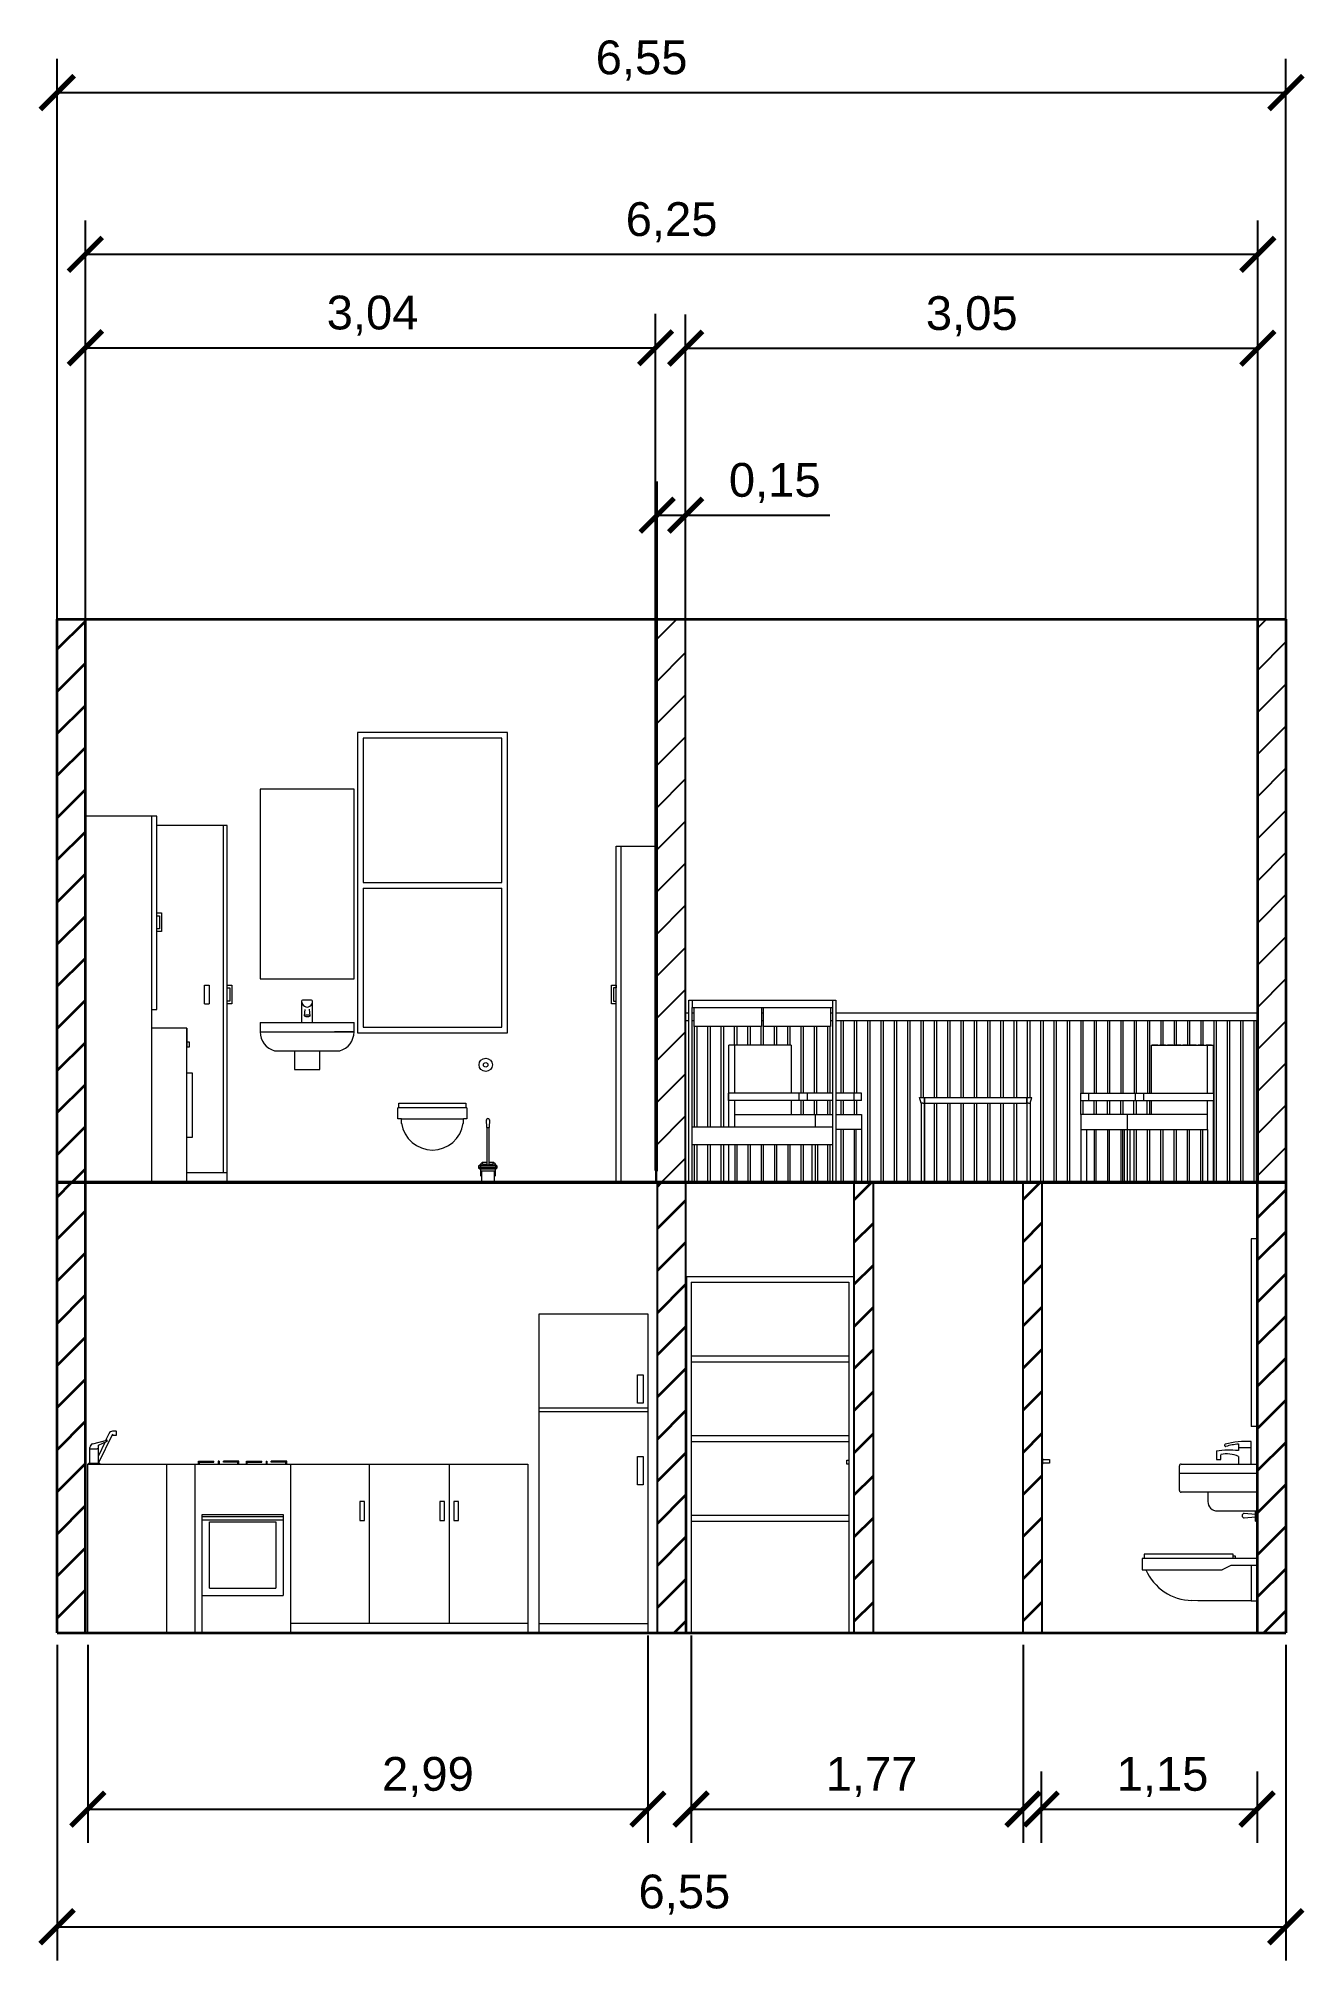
# Model space of a CAD drawing. Header units: millimetres. Extents: x 2890.2 to 2896.9, y 1700.4 to 1710.6.
import ezdxf

# ---------------------------------------------------------------- set-up
doc = ezdxf.new("R2010")
doc.units = ezdxf.units.MM
for name, color, linetype, lineweight in [('A-FURN', 9, 'Continuous', 18), ('A-WALL-FULL', 7, 'Continuous', 35), ('A-WALL-FULL-EXTR', 7, 'Continuous', 35), ('A-WALL-FULL-INTR', 7, 'Continuous', 35)]:
    doc.layers.add(name, color=color, linetype=linetype, lineweight=lineweight)
doc.styles.get("Standard").update_dxf_attribs({"font": 'arial.ttf'})
doc.dimstyles.new('ISO-25', dxfattribs={"dimtxt": 2.5, "dimasz": 2.5, "dimexe": 1.25, "dimexo": 0.625, "dimtad": 1, "dimtxsty": 'Standard', "dimcen": 2.5, "dimadec": 0, "dimazin": 0, "dimtfac": 1, "dimtmove": 0, "dimatfit": 3, "dimfxl": 1, "dimarcsym": 0})

# ---------------------------------------------------------------- blocks, each defined once
blk = doc.blocks.new('_ArchTick')
at = {"color": 0, "linetype": 'ByBlock', "const_width": 0.15}
blk.add_lwpolyline([(-0.5, -0.5), (0.5, 0.5)], dxfattribs=at)
blk = doc.blocks.new('*D2')
at = {"layer": 'A-WALL-FULL-EXTR', "color": 0, "lineweight": -2, "transparency": 16777216}
for p, q in [((2890.297, 1704.595), (2890.297, 1710.52)), ((2896.847, 1704.595), (2896.847, 1710.52)), ((2890.297, 1710.34), (2896.847, 1710.34))]:
    blk.add_line(p, q, dxfattribs=at)
at = {"layer": 'Defpoints', "color": 0, "transparency": 16777216}
for p in [(2896.847, 1710.34), (2890.297, 1704.533), (2896.847, 1704.533)]:
    blk.add_point(p, dxfattribs=at)
at = {"layer": 'A-WALL-FULL-EXTR', "color": 0, "lineweight": -2, "transparency": 16777216, "xscale": 0.18, "yscale": 0.18, "zscale": 0.18, "rotation": 180}
blk.add_blockref('_ArchTick', (2890.297, 1710.34), dxfattribs=at)
at = {"layer": 'A-WALL-FULL-EXTR', "color": 0, "lineweight": -2, "transparency": 16777216, "xscale": 0.18, "yscale": 0.18, "zscale": 0.18}
blk.add_blockref('_ArchTick', (2896.847, 1710.34), dxfattribs=at)
at = {"layer": 'A-WALL-FULL-EXTR', "color": 0, "lineweight": 35, "transparency": 16777216, "insert": (2893.412, 1710.511), "char_height": 0.18, "attachment_point": 5}
blk.add_mtext('6,55', dxfattribs=at)
blk = doc.blocks.new('*D4')
at = {"layer": 'A-FURN', "color": 0, "lineweight": -2, "transparency": 16777216}
for p, q in [((2890.447, 1704.595), (2890.447, 1709.658)), ((2896.697, 1704.595), (2896.697, 1709.658)), ((2890.447, 1709.478), (2896.697, 1709.478))]:
    blk.add_line(p, q, dxfattribs=at)
at = {"layer": 'Defpoints', "color": 0, "transparency": 16777216}
for p in [(2896.697, 1709.478), (2890.447, 1704.533), (2896.697, 1704.533)]:
    blk.add_point(p, dxfattribs=at)
at = {"layer": 'A-FURN', "color": 0, "lineweight": -2, "transparency": 16777216, "xscale": 0.18, "yscale": 0.18, "zscale": 0.18, "rotation": 180}
blk.add_blockref('_ArchTick', (2890.447, 1709.478), dxfattribs=at)
at = {"layer": 'A-FURN', "color": 0, "lineweight": -2, "transparency": 16777216, "xscale": 0.18, "yscale": 0.18, "zscale": 0.18}
blk.add_blockref('_ArchTick', (2896.697, 1709.478), dxfattribs=at)
at = {"layer": 'A-FURN', "color": 0, "transparency": 16777216, "insert": (2893.572, 1709.649), "char_height": 0.18, "attachment_point": 5}
blk.add_mtext('6,25', dxfattribs=at)
blk = doc.blocks.new('*D5')
at = {"layer": 'A-WALL-FULL-EXTR', "color": 0, "lineweight": -2, "transparency": 16777216}
for p, q in [((2890.447, 1704.595), (2890.447, 1709.16)), ((2893.487, 1704.595), (2893.487, 1709.16)), ((2890.447, 1708.98), (2893.487, 1708.98))]:
    blk.add_line(p, q, dxfattribs=at)
at = {"layer": 'Defpoints', "color": 0, "transparency": 16777216}
for p in [(2893.487, 1708.98), (2890.447, 1704.533), (2893.487, 1704.533)]:
    blk.add_point(p, dxfattribs=at)
at = {"layer": 'A-WALL-FULL-EXTR', "color": 0, "lineweight": -2, "transparency": 16777216, "xscale": 0.18, "yscale": 0.18, "zscale": 0.18, "rotation": 180}
blk.add_blockref('_ArchTick', (2890.447, 1708.98), dxfattribs=at)
at = {"layer": 'A-WALL-FULL-EXTR', "color": 0, "lineweight": -2, "transparency": 16777216, "xscale": 0.18, "yscale": 0.18, "zscale": 0.18}
blk.add_blockref('_ArchTick', (2893.487, 1708.98), dxfattribs=at)
at = {"layer": 'A-WALL-FULL-EXTR', "color": 0, "lineweight": 35, "transparency": 16777216, "insert": (2891.978, 1709.151), "char_height": 0.18, "attachment_point": 5}
blk.add_mtext('3,04', dxfattribs=at)
blk = doc.blocks.new('*D6')
at = {"layer": 'A-FURN', "color": 0, "lineweight": -2, "transparency": 16777216}
for p, q in [((2893.495, 1704.592), (2893.495, 1708.268)), ((2893.647, 1704.592), (2893.647, 1708.268)), ((2893.495, 1708.088), (2893.647, 1708.088)), ((2893.647, 1708.088), (2894.416, 1708.088))]:
    blk.add_line(p, q, dxfattribs=at)
at = {"layer": 'Defpoints', "color": 0, "transparency": 16777216}
for p in [(2893.647, 1708.088), (2893.495, 1704.53), (2893.647, 1704.53)]:
    blk.add_point(p, dxfattribs=at)
at = {"layer": 'A-FURN', "color": 0, "lineweight": -2, "transparency": 16777216, "xscale": 0.18, "yscale": 0.18, "zscale": 0.18, "rotation": 180}
blk.add_blockref('_ArchTick', (2893.495, 1708.088), dxfattribs=at)
at = {"layer": 'A-FURN', "color": 0, "lineweight": -2, "transparency": 16777216, "xscale": 0.18, "yscale": 0.18, "zscale": 0.18}
blk.add_blockref('_ArchTick', (2893.647, 1708.088), dxfattribs=at)
at = {"layer": 'A-FURN', "color": 0, "transparency": 16777216, "insert": (2894.122, 1708.259), "char_height": 0.18, "attachment_point": 5}
blk.add_mtext('0,15', dxfattribs=at)
blk = doc.blocks.new('*D7')
at = {"layer": 'A-FURN', "color": 0, "lineweight": -2, "transparency": 16777216}
for p, q in [((2893.647, 1704.595), (2893.647, 1709.158)), ((2896.697, 1704.595), (2896.697, 1709.158)), ((2893.647, 1708.978), (2896.697, 1708.978))]:
    blk.add_line(p, q, dxfattribs=at)
at = {"layer": 'Defpoints', "color": 0, "transparency": 16777216}
for p in [(2896.697, 1708.978), (2893.647, 1704.533), (2896.697, 1704.533)]:
    blk.add_point(p, dxfattribs=at)
at = {"layer": 'A-FURN', "color": 0, "lineweight": -2, "transparency": 16777216, "xscale": 0.18, "yscale": 0.18, "zscale": 0.18, "rotation": 180}
blk.add_blockref('_ArchTick', (2893.647, 1708.978), dxfattribs=at)
at = {"layer": 'A-FURN', "color": 0, "lineweight": -2, "transparency": 16777216, "xscale": 0.18, "yscale": 0.18, "zscale": 0.18}
blk.add_blockref('_ArchTick', (2896.697, 1708.978), dxfattribs=at)
at = {"layer": 'A-FURN', "color": 0, "lineweight": 35, "transparency": 16777216, "insert": (2895.172, 1709.148), "char_height": 0.18, "attachment_point": 5}
blk.add_mtext('3,05', dxfattribs=at)
blk = doc.blocks.new('*D8')
at = {"layer": 'A-FURN', "color": 0, "lineweight": -2, "transparency": 16777216}
for p, q in [((2890.296, 1702.067), (2890.296, 1700.384)), ((2896.846, 1702.067), (2896.846, 1700.384)), ((2890.296, 1700.564), (2896.846, 1700.564))]:
    blk.add_line(p, q, dxfattribs=at)
at = {"layer": 'Defpoints', "color": 0, "transparency": 16777216}
for p in [(2890.296, 1702.13), (2896.846, 1702.13), (2896.846, 1700.564)]:
    blk.add_point(p, dxfattribs=at)
at = {"layer": 'A-FURN', "color": 0, "lineweight": -2, "transparency": 16777216, "xscale": 0.18, "yscale": 0.18, "zscale": 0.18, "rotation": 180}
blk.add_blockref('_ArchTick', (2890.296, 1700.564), dxfattribs=at)
at = {"layer": 'A-FURN', "color": 0, "lineweight": -2, "transparency": 16777216, "xscale": 0.18, "yscale": 0.18, "zscale": 0.18}
blk.add_blockref('_ArchTick', (2896.846, 1700.564), dxfattribs=at)
at = {"layer": 'A-FURN', "color": 0, "transparency": 16777216, "insert": (2893.64, 1700.735), "char_height": 0.18, "attachment_point": 5}
blk.add_mtext('6,55', dxfattribs=at)
blk = doc.blocks.new('*D9')
at = {"layer": 'A-FURN', "color": 0, "lineweight": -2, "transparency": 16777216}
for p, q in [((2893.446, 1702.117), (2893.446, 1701.011)), ((2890.46, 1702.067), (2890.46, 1701.011)), ((2890.46, 1701.191), (2893.446, 1701.191))]:
    blk.add_line(p, q, dxfattribs=at)
at = {"layer": 'Defpoints', "color": 0, "transparency": 16777216}
for p in [(2890.46, 1702.13), (2893.446, 1702.18), (2893.446, 1701.191)]:
    blk.add_point(p, dxfattribs=at)
at = {"layer": 'A-FURN', "color": 0, "lineweight": -2, "transparency": 16777216, "xscale": 0.18, "yscale": 0.18, "zscale": 0.18, "rotation": 180}
blk.add_blockref('_ArchTick', (2890.46, 1701.191), dxfattribs=at)
at = {"layer": 'A-FURN', "color": 0, "lineweight": -2, "transparency": 16777216, "xscale": 0.18, "yscale": 0.18, "zscale": 0.18}
blk.add_blockref('_ArchTick', (2893.446, 1701.191), dxfattribs=at)
at = {"layer": 'A-FURN', "color": 0, "transparency": 16777216, "insert": (2892.273, 1701.362), "char_height": 0.18, "attachment_point": 5}
blk.add_mtext('2,99', dxfattribs=at)
blk = doc.blocks.new('*D10')
at = {"layer": 'A-FURN', "color": 0, "lineweight": -2, "transparency": 16777216}
for p, q in [((2893.676, 1702.117), (2893.676, 1701.011)), ((2895.446, 1702.067), (2895.446, 1701.011)), ((2893.676, 1701.191), (2895.446, 1701.191))]:
    blk.add_line(p, q, dxfattribs=at)
at = {"layer": 'Defpoints', "color": 0, "transparency": 16777216}
for p in [(2893.676, 1702.18), (2895.446, 1702.13), (2895.446, 1701.191)]:
    blk.add_point(p, dxfattribs=at)
at = {"layer": 'A-FURN', "color": 0, "lineweight": -2, "transparency": 16777216, "xscale": 0.18, "yscale": 0.18, "zscale": 0.18, "rotation": 180}
blk.add_blockref('_ArchTick', (2893.676, 1701.191), dxfattribs=at)
at = {"layer": 'A-FURN', "color": 0, "lineweight": -2, "transparency": 16777216, "xscale": 0.18, "yscale": 0.18, "zscale": 0.18}
blk.add_blockref('_ArchTick', (2895.446, 1701.191), dxfattribs=at)
at = {"layer": 'A-FURN', "color": 0, "transparency": 16777216, "insert": (2894.638, 1701.362), "char_height": 0.18, "attachment_point": 5}
blk.add_mtext('1,77', dxfattribs=at)
blk = doc.blocks.new('*D11')
at = {"layer": 'A-FURN', "color": 0, "lineweight": -2, "transparency": 16777216}
for p, q in [((2895.543, 1701.391), (2895.543, 1701.011)), ((2896.693, 1701.391), (2896.693, 1701.011)), ((2895.543, 1701.191), (2896.693, 1701.191))]:
    blk.add_line(p, q, dxfattribs=at)
at = {"layer": 'Defpoints', "color": 0, "transparency": 16777216}
for p in [(2895.543, 1701.454), (2896.693, 1701.454), (2896.693, 1701.191)]:
    blk.add_point(p, dxfattribs=at)
at = {"layer": 'A-FURN', "color": 0, "lineweight": -2, "transparency": 16777216, "xscale": 0.18, "yscale": 0.18, "zscale": 0.18, "rotation": 180}
blk.add_blockref('_ArchTick', (2895.543, 1701.191), dxfattribs=at)
at = {"layer": 'A-FURN', "color": 0, "lineweight": -2, "transparency": 16777216, "xscale": 0.18, "yscale": 0.18, "zscale": 0.18}
blk.add_blockref('_ArchTick', (2896.693, 1701.191), dxfattribs=at)
at = {"layer": 'A-FURN', "color": 0, "transparency": 16777216, "insert": (2896.189, 1701.362), "char_height": 0.18, "attachment_point": 5}
blk.add_mtext('1,15', dxfattribs=at)

msp = doc.modelspace()

# ---------------------------------------------------------------- hatches: boundary and pattern name
at = {"layer": 'A-WALL-FULL-EXTR', "lineweight": 35}
h = msp.add_hatch(dxfattribs=at)
h.set_pattern_fill('ANSI31', color=0, scale=0.05)
h.paths.add_polyline_path([(2890.447, 1706.483), (2890.447, 1707.533), (2890.297, 1707.533), (2890.297, 1704.533), (2890.447, 1704.533)])
at = {"layer": 'A-WALL-FULL-EXTR', "lineweight": 25}
h = msp.add_hatch(dxfattribs=at)
h.set_pattern_fill('ANSI31', color=0, scale=0.05)
h.paths.add_polyline_path([(2893.647, 1707.533), (2893.492, 1707.533), (2893.492, 1704.53), (2893.647, 1704.53)])
h.paths.add_polyline_path([(2896.697, 1704.53), (2896.847, 1704.53), (2896.847, 1707.533), (2896.697, 1707.533)])
at = {"layer": 'A-WALL-FULL-EXTR'}
h = msp.add_hatch(dxfattribs=at)
h.set_pattern_fill('ANSI31', color=0, scale=0.05)
h.paths.add_polyline_path([(2890.296, 1702.13), (2890.446, 1702.13), (2890.446, 1704.53), (2890.296, 1704.53)])
h.paths.add_polyline_path([(2893.496, 1702.13), (2893.646, 1702.13), (2893.646, 1704.53), (2893.496, 1704.53)])
h.paths.add_polyline_path([(2896.846, 1704.53), (2896.696, 1704.53), (2896.696, 1702.13), (2896.846, 1702.13)])
h.paths.add_polyline_path([(2894.646, 1704.53), (2894.546, 1704.53), (2894.546, 1702.13), (2894.646, 1702.13)])
h.paths.add_polyline_path([(2895.546, 1704.53), (2895.446, 1704.53), (2895.446, 1702.13), (2895.546, 1702.13)])

# ---------------------------------------------------------------- linework, layer by layer
at = {"lineweight": 35}
msp.add_line((2890.296, 1704.53), (2896.834, 1704.53), dxfattribs=at)
for p, q in [((2896.696, 1702.78), (2896.696, 1702.72)), ((2896.696, 1702.454), (2896.696, 1702.228))]:
    msp.add_line(p, q)
at = {"layer": 'A-FURN'}
for p, q in [((2890.297, 1704.533), (2890.297, 1707.133)), ((2890.447, 1704.533), (2890.447, 1706.483)), ((2893.487, 1706.323), (2893.487, 1704.533)), ((2893.664, 1704.533), (2893.664, 1705.503)), ((2893.664, 1705.503), (2894.448, 1705.503)), ((2893.682, 1705.503), (2893.682, 1705.463)), ((2894.429, 1705.503), (2894.429, 1704.533)), ((2894.448, 1705.503), (2894.448, 1704.533)), ((2893.664, 1705.433), (2893.647, 1705.433)), ((2893.664, 1705.393), (2893.647, 1705.393)), ((2893.682, 1705.463), (2894.429, 1705.463)), ((2893.682, 1704.533), (2893.682, 1705.463)), ((2893.692, 1705.433), (2893.682, 1705.433)), ((2893.692, 1705.393), (2893.682, 1705.393)), ((2893.692, 1705.363), (2893.692, 1705.463)), ((2894.051, 1705.463), (2894.051, 1705.363)), ((2894.061, 1705.433), (2894.051, 1705.433)), ((2894.061, 1705.393), (2894.051, 1705.393)), ((2894.061, 1705.463), (2894.061, 1705.363)), ((2894.061, 1705.393), (2894.061, 1705.263)), ((2894.419, 1705.463), (2894.419, 1705.363)), ((2894.429, 1705.433), (2894.419, 1705.433)), ((2894.429, 1705.393), (2894.419, 1705.393)), ((2894.429, 1705.463), (2894.429, 1705.363)), ((2896.697, 1705.433), (2894.448, 1705.433)), ((2896.697, 1705.393), (2894.448, 1705.393)), ((2894.476, 1705.007), (2894.476, 1705.393)), ((2894.487, 1705.393), (2894.487, 1705.007)), ((2894.547, 1705.007), (2894.547, 1705.393)), ((2894.558, 1705.393), (2894.558, 1705.007)), ((2894.618, 1704.533), (2894.618, 1705.393)), ((2894.629, 1705.393), (2894.629, 1704.533)), ((2894.689, 1704.533), (2894.689, 1705.393)), ((2894.7, 1705.393), (2894.7, 1704.533)), ((2894.76, 1704.533), (2894.76, 1705.393)), ((2894.771, 1705.393), (2894.771, 1704.533)), ((2894.831, 1704.533), (2894.831, 1705.393)), ((2894.842, 1705.393), (2894.842, 1704.533)), ((2894.902, 1704.983), (2894.902, 1705.393)), ((2894.913, 1705.393), (2894.913, 1704.983)), ((2894.973, 1704.983), (2894.973, 1705.393)), ((2894.984, 1705.393), (2894.984, 1704.983)), ((2895.044, 1704.983), (2895.044, 1705.393)), ((2895.055, 1705.393), (2895.055, 1704.983)), ((2895.115, 1704.983), (2895.115, 1705.393)), ((2895.126, 1705.393), (2895.126, 1704.983)), ((2895.186, 1704.983), (2895.186, 1705.393)), ((2895.197, 1705.393), (2895.197, 1704.983)), ((2895.257, 1704.983), (2895.257, 1705.393)), ((2895.268, 1705.393), (2895.268, 1704.983)), ((2895.328, 1704.983), (2895.328, 1705.393)), ((2895.339, 1705.393), (2895.339, 1704.983)), ((2895.399, 1704.983), (2895.399, 1705.393)), ((2895.41, 1705.393), (2895.41, 1704.983)), ((2895.47, 1704.983), (2895.47, 1705.393)), ((2895.481, 1705.393), (2895.481, 1704.983)), ((2895.541, 1704.533), (2895.541, 1705.393)), ((2895.552, 1705.393), (2895.552, 1704.533)), ((2895.612, 1704.533), (2895.612, 1705.393)), ((2895.623, 1705.393), (2895.623, 1704.533)), ((2895.683, 1704.533), (2895.683, 1705.393)), ((2895.694, 1705.393), (2895.694, 1704.533)), ((2895.754, 1705.393), (2895.754, 1705.007)), ((2895.765, 1705.393), (2895.765, 1705.007)), ((2895.825, 1705.393), (2895.825, 1705.007)), ((2895.836, 1705.393), (2895.836, 1705.007)), ((2895.896, 1705.393), (2895.896, 1705.007)), ((2895.907, 1705.393), (2895.907, 1705.007)), ((2895.967, 1705.393), (2895.967, 1705.007)), ((2895.978, 1705.393), (2895.978, 1705.007)), ((2896.038, 1705.393), (2896.038, 1705.007)), ((2896.049, 1705.393), (2896.049, 1705.007)), ((2896.109, 1705.393), (2896.109, 1705.007)), ((2896.12, 1705.393), (2896.12, 1705.007)), ((2896.18, 1705.393), (2896.18, 1705.263)), ((2896.191, 1705.393), (2896.191, 1705.263)), ((2896.251, 1705.393), (2896.251, 1705.263)), ((2896.262, 1705.393), (2896.262, 1705.263)), ((2896.322, 1705.393), (2896.322, 1705.263)), ((2896.333, 1705.393), (2896.333, 1705.263)), ((2896.393, 1705.393), (2896.393, 1705.263)), ((2896.404, 1705.393), (2896.404, 1705.263)), ((2896.464, 1704.533), (2896.464, 1705.393)), ((2896.475, 1705.393), (2896.475, 1704.533)), ((2896.535, 1704.533), (2896.535, 1705.393)), ((2896.546, 1705.393), (2896.546, 1704.533)), ((2896.606, 1704.533), (2896.606, 1705.393)), ((2896.617, 1705.393), (2896.617, 1704.533)), ((2896.677, 1704.533), (2896.677, 1705.393)), ((2896.688, 1705.393), (2896.688, 1704.533)), ((2894.051, 1705.363), (2893.692, 1705.363)), ((2893.695, 1704.828), (2893.695, 1705.363)), ((2893.706, 1705.363), (2893.706, 1704.828)), ((2893.766, 1704.828), (2893.766, 1705.363)), ((2893.777, 1705.363), (2893.777, 1704.828)), ((2893.837, 1704.828), (2893.837, 1705.363)), ((2893.848, 1705.363), (2893.848, 1704.828)), ((2893.908, 1705.263), (2893.908, 1705.363)), ((2893.919, 1705.363), (2893.919, 1705.263)), ((2893.979, 1705.263), (2893.979, 1705.363)), ((2893.99, 1705.363), (2893.99, 1705.263)), ((2894.05, 1705.263), (2894.05, 1705.363)), ((2894.419, 1705.363), (2894.061, 1705.363)), ((2894.121, 1705.263), (2894.121, 1705.363)), ((2894.132, 1705.363), (2894.132, 1705.263)), ((2894.192, 1705.263), (2894.192, 1705.363)), ((2894.203, 1705.363), (2894.203, 1705.263)), ((2894.263, 1705.007), (2894.263, 1705.363)), ((2894.274, 1705.363), (2894.274, 1705.007)), ((2894.334, 1705.007), (2894.334, 1705.363)), ((2894.345, 1705.363), (2894.345, 1705.007)), ((2894.405, 1705.007), (2894.405, 1705.363)), ((2894.416, 1705.363), (2894.416, 1705.007)), ((2896.697, 1704.533), (2896.697, 1705.333)), ((2894.21, 1705.263, 0.375), (2893.878, 1705.263)), ((2893.878, 1704.893), (2893.878, 1705.263)), ((2893.909, 1705.007), (2893.909, 1705.263)), ((2894.21, 1705.263, 0.375), (2894.21, 1705.007)), ((2896.128, 1705.263, 0.375), (2896.46, 1705.263)), ((2896.128, 1705.263, 0.375), (2896.128, 1705.007)), ((2896.164, 1705.263), (2896.134, 1705.263)), ((2896.205, 1705.263), (2896.175, 1705.263)), ((2896.246, 1705.263), (2896.216, 1705.263)), ((2896.287, 1705.263), (2896.257, 1705.263)), ((2896.328, 1705.263), (2896.298, 1705.263)), ((2896.369, 1705.263), (2896.339, 1705.263)), ((2896.41, 1705.263), (2896.38, 1705.263)), ((2896.451, 1705.263), (2896.421, 1705.263)), ((2896.429, 1705.007), (2896.429, 1705.263)), ((2896.46, 1705.007), (2896.46, 1705.263)), ((2896.462, 1705.263), (2896.462, 1705.263)), ((2894.251, 1705.007), (2893.876, 1705.007)), ((2893.876, 1704.968), (2893.876, 1705.007)), ((2894.251, 1704.968), (2893.876, 1704.968)), ((2893.909, 1704.893), (2893.909, 1704.968)), ((2894.21, 1704.968), (2894.21, 1704.893)), ((2894.251, 1705.007), (2894.251, 1704.968)), ((2894.429, 1705.007), (2894.251, 1705.007)), ((2894.429, 1704.968), (2894.251, 1704.968)), ((2894.263, 1704.893), (2894.263, 1704.968)), ((2894.274, 1704.968), (2894.274, 1704.893)), ((2894.295, 1705.007), (2894.295, 1704.968)), ((2894.334, 1704.893), (2894.334, 1704.968)), ((2894.345, 1704.968), (2894.345, 1704.893)), ((2894.405, 1704.893), (2894.405, 1704.968)), ((2894.416, 1704.968), (2894.416, 1704.893)), ((2894.585, 1705.007), (2894.448, 1705.007)), ((2894.585, 1704.968), (2894.448, 1704.968)), ((2894.476, 1704.893), (2894.476, 1704.968)), ((2894.487, 1704.968), (2894.487, 1704.893)), ((2894.543, 1705.007), (2894.543, 1704.968)), ((2894.547, 1704.893), (2894.547, 1704.968)), ((2894.558, 1704.968), (2894.558, 1704.893)), ((2894.585, 1704.968), (2894.585, 1705.007)), ((2894.893, 1704.983), (2895.493, 1704.983)), ((2894.902, 1704.953), (2894.893, 1704.983)), ((2894.92, 1704.983), (2894.92, 1704.533)), ((2894.92, 1704.953), (2894.92, 1704.983)), ((2894.92, 1704.533), (2894.92, 1704.983)), ((2895.465, 1704.983), (2895.465, 1704.533)), ((2895.465, 1704.953), (2895.465, 1704.983)), ((2895.483, 1704.953), (2895.493, 1704.983)), ((2895.753, 1704.968), (2895.753, 1705.007)), ((2895.753, 1705.007), (2895.89, 1705.007)), ((2895.753, 1704.968), (2895.89, 1704.968)), ((2895.754, 1704.893), (2895.754, 1704.968)), ((2895.765, 1704.968), (2895.765, 1704.893)), ((2895.795, 1705.007), (2895.795, 1704.968)), ((2895.825, 1704.893), (2895.825, 1704.968)), ((2895.836, 1704.968), (2895.836, 1704.893)), ((2895.89, 1705.007), (2896.087, 1705.007)), ((2895.89, 1704.968), (2896.087, 1704.968)), ((2895.895, 1704.893), (2895.895, 1704.968)), ((2895.906, 1704.968), (2895.906, 1704.893)), ((2895.966, 1704.893), (2895.966, 1704.968)), ((2895.977, 1704.968), (2895.977, 1704.893)), ((2896.037, 1704.893), (2896.037, 1704.968)), ((2896.043, 1705.007), (2896.043, 1704.968)), ((2896.048, 1704.968), (2896.048, 1704.893)), ((2896.087, 1705.007), (2896.462, 1705.007)), ((2896.087, 1705.007), (2896.087, 1704.968)), ((2896.087, 1704.968), (2896.462, 1704.968)), ((2896.108, 1704.893), (2896.108, 1704.968)), ((2896.119, 1704.968), (2896.119, 1704.893)), ((2896.128, 1704.968), (2896.128, 1704.893)), ((2896.429, 1704.893), (2896.429, 1704.968)), ((2896.46, 1704.893), (2896.46, 1704.968)), ((2896.462, 1704.968), (2896.462, 1705.007)), ((2893.878, 1704.828), (2893.878, 1704.893)), ((2893.909, 1704.893), (2894.429, 1704.893)), ((2893.909, 1704.828), (2893.909, 1704.893)), ((2894.337, 1704.893), (2894.337, 1704.828)), ((2894.448, 1704.893), (2894.585, 1704.893)), ((2894.585, 1704.893), (2894.585, 1704.813)), ((2894.911, 1704.953), (2894.902, 1704.953)), ((2894.902, 1704.953), (2894.902, 1704.553)), ((2894.911, 1704.953), (2894.92, 1704.953)), ((2894.92, 1704.953), (2895.465, 1704.953)), ((2894.973, 1704.533), (2894.973, 1704.953)), ((2894.984, 1704.953), (2894.984, 1704.533)), ((2895.044, 1704.533), (2895.044, 1704.953)), ((2895.055, 1704.953), (2895.055, 1704.533)), ((2895.115, 1704.533), (2895.115, 1704.953)), ((2895.126, 1704.953), (2895.126, 1704.533)), ((2895.186, 1704.533), (2895.186, 1704.953)), ((2895.197, 1704.953), (2895.197, 1704.533)), ((2895.257, 1704.533), (2895.257, 1704.953)), ((2895.268, 1704.953), (2895.268, 1704.533)), ((2895.328, 1704.533), (2895.328, 1704.953)), ((2895.339, 1704.953), (2895.339, 1704.533)), ((2895.399, 1704.533), (2895.399, 1704.953)), ((2895.41, 1704.953), (2895.41, 1704.533)), ((2895.474, 1704.953), (2895.465, 1704.953)), ((2895.474, 1704.953), (2895.483, 1704.953)), ((2895.483, 1704.953), (2895.483, 1704.553)), ((2896.429, 1704.893), (2895.753, 1704.893)), ((2895.753, 1704.893), (2895.753, 1704.813)), ((2896.001, 1704.893), (2896.001, 1704.813)), ((2896.429, 1704.813), (2896.429, 1704.893)), ((2896.46, 1704.813), (2896.46, 1704.893)), ((2893.682, 1704.828), (2894.429, 1704.828)), ((2894.585, 1704.813), (2894.448, 1704.813)), ((2894.476, 1704.533), (2894.476, 1704.813)), ((2894.487, 1704.813), (2894.487, 1704.533)), ((2894.547, 1704.533), (2894.547, 1704.813)), ((2894.554, 1704.813), (2894.554, 1704.533)), ((2894.585, 1704.813), (2894.585, 1704.533)), ((2895.753, 1704.813), (2896.429, 1704.813)), ((2895.753, 1704.813), (2895.753, 1704.533)), ((2895.784, 1704.813), (2895.784, 1704.533)), ((2895.825, 1704.813), (2895.825, 1704.533)), ((2895.836, 1704.533), (2895.836, 1704.813)), ((2895.896, 1704.813), (2895.896, 1704.533)), ((2895.907, 1704.533), (2895.907, 1704.813)), ((2895.967, 1704.813), (2895.967, 1704.533)), ((2895.978, 1704.533), (2895.978, 1704.813)), ((2895.986, 1704.533), (2895.986, 1704.813)), ((2896.001, 1704.813), (2896.001, 1704.533)), ((2896.017, 1704.533), (2896.017, 1704.813)), ((2896.037, 1704.813), (2896.037, 1704.533)), ((2896.048, 1704.813), (2896.048, 1704.533)), ((2896.108, 1704.813), (2896.108, 1704.533)), ((2896.119, 1704.813), (2896.119, 1704.533)), ((2896.179, 1704.813), (2896.179, 1704.533)), ((2896.19, 1704.813), (2896.19, 1704.533)), ((2896.25, 1704.813), (2896.25, 1704.533)), ((2896.261, 1704.813), (2896.261, 1704.533)), ((2896.32, 1704.813), (2896.32, 1704.533)), ((2896.331, 1704.813), (2896.331, 1704.533)), ((2896.391, 1704.813), (2896.391, 1704.533)), ((2896.402, 1704.813), (2896.402, 1704.533)), ((2896.429, 1704.813), (2896.429, 1704.533)), ((2896.46, 1704.533), (2896.46, 1704.813)), ((2893.682, 1704.733), (2894.429, 1704.733)), ((2893.695, 1704.533), (2893.695, 1704.733)), ((2893.706, 1704.733), (2893.706, 1704.533)), ((2893.766, 1704.533), (2893.766, 1704.733)), ((2893.777, 1704.733), (2893.777, 1704.533)), ((2893.837, 1704.533), (2893.837, 1704.733)), ((2893.848, 1704.733), (2893.848, 1704.533)), ((2893.878, 1704.533), (2893.878, 1704.733)), ((2893.909, 1704.733), (2893.909, 1704.533)), ((2893.919, 1704.733), (2893.919, 1704.533)), ((2893.979, 1704.733), (2893.979, 1704.533)), ((2893.99, 1704.733), (2893.99, 1704.533)), ((2894.05, 1704.733), (2894.05, 1704.533)), ((2894.061, 1704.733), (2894.061, 1704.533)), ((2894.121, 1704.733), (2894.121, 1704.533)), ((2894.132, 1704.733), (2894.132, 1704.533)), ((2894.192, 1704.733), (2894.192, 1704.533)), ((2894.203, 1704.733), (2894.203, 1704.533)), ((2894.263, 1704.533), (2894.263, 1704.733)), ((2894.274, 1704.733), (2894.274, 1704.533)), ((2894.321, 1704.533), (2894.321, 1704.733)), ((2894.337, 1704.733), (2894.337, 1704.533)), ((2894.352, 1704.533), (2894.352, 1704.733)), ((2894.405, 1704.533), (2894.405, 1704.733)), ((2894.416, 1704.733), (2894.416, 1704.533)), ((2894.902, 1704.553), (2894.902, 1704.533)), ((2895.483, 1704.553), (2895.483, 1704.533)), ((2896.696, 1704.23), (2896.661, 1704.23)), ((2893.646, 1702.13), (2893.646, 1704.03)), ((2894.546, 1704.03), (2894.546, 1702.13)), ((2894.546, 1704.005), (2894.546, 1703.605)), ((2893.646, 1703.605), (2893.646, 1703.58)), ((2894.546, 1703.58), (2894.546, 1703.18)), ((2896.696, 1703.23), (2896.696, 1703.23)), ((2893.646, 1703.18), (2893.646, 1703.155)), ((2894.546, 1703.155), (2894.546, 1702.755)), ((2890.46, 1702.13), (2890.46, 1703.03)), ((2890.464, 1703.03), (2890.464, 1703.035)), ((2890.464, 1703.035), (2890.523, 1703.035)), ((2890.471, 1703.075), (2890.471, 1703.119)), ((2890.471, 1703.112), (2890.51, 1703.112)), ((2890.471, 1703.035), (2890.471, 1703.075)), ((2894.506, 1703.03), (2894.506, 1703.05)), ((2894.506, 1703.05), (2894.516, 1703.05)), ((2894.516, 1703.03), (2894.506, 1703.03)), ((2894.546, 1703.055), (2894.541, 1703.055)), ((2894.541, 1703.055), (2894.541, 1703.025)), ((2894.541, 1703.025), (2894.546, 1703.025)), ((2895.551, 1703.06), (2895.546, 1703.06)), ((2895.546, 1703.03), (2895.551, 1703.03)), ((2895.551, 1703.055), (2895.551, 1703.06)), ((2895.551, 1703.055), (2895.586, 1703.055)), ((2895.551, 1703.03), (2895.551, 1703.055)), ((2895.586, 1703.035), (2895.551, 1703.035)), ((2895.586, 1703.055), (2895.586, 1703.035)), ((2893.646, 1702.755), (2893.646, 1702.73)), ((2896.684, 1702.726), (2896.684, 1702.78)), ((2896.696, 1702.72), (2896.684, 1702.726))]:
    msp.add_line(p, q, dxfattribs=at)
at = {"layer": 'A-FURN', "lineweight": 18}
for p, q in [((2892.697, 1706.929), (2891.897, 1706.929)), ((2891.897, 1706.929), (2891.897, 1705.329)), ((2892.697, 1705.329), (2892.697, 1706.929)), ((2892.667, 1706.899), (2891.927, 1706.899)), ((2891.927, 1706.899), (2891.927, 1706.129)), ((2891.927, 1706.899), (2891.927, 1706.129)), ((2892.667, 1706.129), (2892.667, 1706.899)), ((2890.827, 1706.483), (2890.447, 1706.483)), ((2890.802, 1705.453), (2890.802, 1706.483)), ((2891.202, 1706.433), (2890.824, 1706.433)), ((2890.827, 1705.453), (2890.827, 1706.483)), ((2891.182, 1706.433), (2891.182, 1704.583)), ((2891.202, 1704.533), (2891.202, 1706.433)), ((2893.277, 1704.533), (2893.277, 1706.323)), ((2893.277, 1706.323), (2893.487, 1706.323)), ((2893.302, 1706.323), (2893.302, 1704.533)), ((2891.927, 1706.129), (2892.667, 1706.129)), ((2891.927, 1706.099), (2891.927, 1705.359)), ((2891.927, 1706.099), (2892.667, 1706.099)), ((2892.667, 1705.359), (2892.667, 1706.099)), ((2890.827, 1705.968), (2890.852, 1705.968)), ((2890.827, 1705.953), (2890.827, 1705.953)), ((2890.827, 1705.953), (2890.842, 1705.953)), ((2890.842, 1705.953), (2890.842, 1705.883)), ((2890.852, 1705.968), (2890.852, 1705.868)), ((2890.842, 1705.883), (2890.827, 1705.883)), ((2890.852, 1705.868), (2890.827, 1705.868)), ((2891.082, 1705.483), (2891.082, 1705.583)), ((2891.082, 1705.583), (2891.107, 1705.583)), ((2891.107, 1705.583), (2891.107, 1705.483)), ((2891.202, 1705.583), (2891.227, 1705.583)), ((2891.227, 1705.583), (2891.227, 1705.483)), ((2893.252, 1705.483), (2893.252, 1705.583)), ((2893.252, 1705.583), (2893.277, 1705.583)), ((2893.277, 1705.583), (2893.277, 1705.568)), ((2891.082, 1705.483), (2891.107, 1705.483)), ((2891.202, 1705.568), (2891.217, 1705.568)), ((2891.217, 1705.498), (2891.202, 1705.498)), ((2891.227, 1705.483), (2891.202, 1705.483)), ((2891.217, 1705.568), (2891.217, 1705.498)), ((2891.599, 1705.498), (2891.599, 1705.383)), ((2891.653, 1705.503), (2891.604, 1705.503)), ((2891.658, 1705.383), (2891.658, 1705.498)), ((2893.277, 1705.483), (2893.252, 1705.483)), ((2893.277, 1705.568), (2893.262, 1705.568)), ((2893.262, 1705.568), (2893.262, 1705.498)), ((2893.262, 1705.498), (2893.277, 1705.498)), ((2890.802, 1704.533), (2890.802, 1705.453)), ((2890.802, 1705.453), (2890.827, 1705.453)), ((2891.379, 1705.383), (2891.879, 1705.383)), ((2891.379, 1705.383), (2891.379, 1705.333)), ((2891.599, 1705.383), (2891.658, 1705.383)), ((2891.615, 1705.419), (2891.619, 1705.453)), ((2891.645, 1705.42), (2891.641, 1705.454)), ((2891.879, 1705.333), (2891.879, 1705.383)), ((2890.987, 1705.353), (2890.802, 1705.353)), ((2890.987, 1704.533), (2890.987, 1705.353)), ((2890.987, 1705.353), (2890.987, 1705.253)), ((2891.002, 1705.278), (2890.987, 1705.278)), ((2891.002, 1705.253), (2891.002, 1705.278)), ((2891.379, 1705.333), (2891.879, 1705.333)), ((2891.879, 1705.333), (2891.775, 1705.333)), ((2891.897, 1705.329), (2892.697, 1705.329)), ((2891.927, 1705.359), (2892.667, 1705.359)), ((2890.987, 1705.253), (2891.002, 1705.253)), ((2891.455, 1705.233), (2891.803, 1705.233)), ((2891.562, 1705.233), (2891.562, 1705.133)), ((2891.696, 1705.133), (2891.696, 1705.233)), ((2890.987, 1705.115), (2891.017, 1705.115)), ((2891.017, 1705.115), (2891.017, 1704.77)), ((2891.562, 1705.133), (2891.671, 1705.133)), ((2891.671, 1705.133), (2891.696, 1705.133)), ((2892.48, 1704.929), (2892.113, 1704.929)), ((2892.113, 1704.87), (2892.113, 1704.929)), ((2892.133, 1704.87), (2892.113, 1704.87)), ((2892.118, 1704.929), (2892.118, 1704.953)), ((2892.118, 1704.953), (2892.475, 1704.953)), ((2892.133, 1704.846), (2892.133, 1704.87)), ((2892.133, 1704.87), (2892.462, 1704.87)), ((2892.462, 1704.846), (2892.462, 1704.87)), ((2892.48, 1704.87), (2892.462, 1704.87)), ((2892.475, 1704.953), (2892.475, 1704.929)), ((2892.48, 1704.929), (2892.48, 1704.87)), ((2892.587, 1704.824), (2892.585, 1704.864)), ((2892.601, 1704.864), (2892.599, 1704.824)), ((2891.017, 1704.77), (2890.987, 1704.77)), ((2892.588, 1704.824), (2892.587, 1704.824)), ((2892.588, 1704.824), (2892.598, 1704.824)), ((2892.588, 1704.624), (2892.588, 1704.824)), ((2892.599, 1704.824), (2892.598, 1704.824)), ((2892.598, 1704.824), (2892.598, 1704.624)), ((2891.202, 1704.583), (2890.987, 1704.583)), ((2891.202, 1704.533), (2891.202, 1704.583)), ((2892.549, 1704.624), (2892.543, 1704.618)), ((2892.643, 1704.618), (2892.543, 1704.618)), ((2892.543, 1704.618), (2892.543, 1704.609)), ((2892.643, 1704.609), (2892.543, 1704.609)), ((2892.543, 1704.609), (2892.549, 1704.603)), ((2892.637, 1704.624), (2892.549, 1704.624)), ((2892.549, 1704.603), (2892.637, 1704.603)), ((2892.563, 1704.638), (2892.553, 1704.628)), ((2892.553, 1704.628), (2892.563, 1704.624)), ((2892.553, 1704.628), (2892.553, 1704.624)), ((2892.559, 1704.624), (2892.553, 1704.618)), ((2892.553, 1704.618), (2892.553, 1704.609)), ((2892.553, 1704.609), (2892.559, 1704.603)), ((2892.553, 1704.603), (2892.553, 1704.568)), ((2892.553, 1704.593), (2892.558, 1704.593)), ((2892.553, 1704.568), (2892.558, 1704.57)), ((2892.553, 1704.568), (2892.558, 1704.563)), ((2892.558, 1704.593), (2892.558, 1704.533)), ((2892.558, 1704.593), (2892.628, 1704.593)), ((2892.569, 1704.624), (2892.563, 1704.638)), ((2892.588, 1704.638), (2892.563, 1704.638)), ((2892.568, 1704.626), (2892.566, 1704.624)), ((2892.588, 1704.626), (2892.568, 1704.626)), ((2892.623, 1704.638), (2892.598, 1704.638)), ((2892.618, 1704.626), (2892.598, 1704.626)), ((2892.617, 1704.624), (2892.623, 1704.638)), ((2892.62, 1704.624), (2892.618, 1704.626)), ((2892.633, 1704.628), (2892.623, 1704.638)), ((2892.623, 1704.624), (2892.633, 1704.628)), ((2892.627, 1704.624), (2892.633, 1704.618)), ((2892.633, 1704.609), (2892.627, 1704.603)), ((2892.628, 1704.533), (2892.628, 1704.593)), ((2892.628, 1704.593), (2892.633, 1704.593)), ((2892.628, 1704.563), (2892.633, 1704.568)), ((2892.633, 1704.624), (2892.633, 1704.628)), ((2892.633, 1704.618), (2892.633, 1704.609)), ((2892.633, 1704.568), (2892.633, 1704.603)), ((2892.643, 1704.618), (2892.637, 1704.624)), ((2892.637, 1704.603), (2892.643, 1704.609)), ((2892.643, 1704.609), (2892.643, 1704.618)), ((2890.802, 1704.533), (2890.447, 1704.533)), ((2890.987, 1704.533), (2890.802, 1704.533)), ((2892.48, 1704.533), (2892.48, 1704.533)), ((2892.558, 1704.533), (2892.628, 1704.533)), ((2893.277, 1704.533), (2893.487, 1704.533)), ((2896.661, 1704.23), (2896.661, 1703.23)), ((2893.651, 1704.03), (2894.541, 1704.03)), ((2893.651, 1704.03), (2893.651, 1702.13)), ((2893.676, 1704), (2894.516, 1704)), ((2893.676, 1704), (2893.676, 1702.13)), ((2894.516, 1704), (2894.516, 1702.13)), ((2894.541, 1704.03), (2894.541, 1702.13)), ((2892.866, 1702.13), (2892.866, 1703.83)), ((2892.866, 1703.83), (2893.446, 1703.83)), ((2893.446, 1703.83), (2893.446, 1702.13)), ((2894.516, 1703.605), (2893.676, 1703.605)), ((2893.676, 1703.575), (2894.516, 1703.575)), ((2893.391, 1703.355), (2893.391, 1703.506)), ((2893.391, 1703.506), (2893.421, 1703.506)), ((2893.421, 1703.506), (2893.421, 1703.415)), ((2892.866, 1703.33), (2893.446, 1703.33)), ((2893.421, 1703.355), (2893.391, 1703.355)), ((2893.421, 1703.415), (2893.421, 1703.355)), ((2892.866, 1703.31), (2893.446, 1703.31)), ((2896.696, 1703.23), (2896.661, 1703.23)), ((2890.486, 1703.138), (2890.561, 1703.157)), ((2890.516, 1703.035), (2890.594, 1703.191)), ((2890.516, 1703.13), (2890.563, 1703.152)), ((2890.55, 1703.145), (2890.516, 1703.074)), ((2890.516, 1703.112), (2890.516, 1703.13)), ((2890.573, 1703.194), (2890.555, 1703.156)), ((2890.611, 1703.205), (2890.591, 1703.205)), ((2890.591, 1703.184), (2890.612, 1703.184)), ((2890.612, 1703.184), (2890.612, 1703.204)), ((2894.516, 1703.18), (2893.676, 1703.18)), ((2893.676, 1703.15), (2894.516, 1703.15)), ((2896.52, 1703.131), (2896.52, 1703.129)), ((2896.594, 1703.15), (2896.594, 1703.149)), ((2896.594, 1703.137), (2896.594, 1703.102)), ((2896.661, 1703.03), (2896.661, 1703.15)), ((2890.46, 1703.03), (2890.88, 1703.03)), ((2890.516, 1703.112), (2890.51, 1703.112)), ((2890.516, 1703.035), (2890.516, 1703.112)), ((2890.523, 1703.035), (2890.516, 1703.035)), ((2890.523, 1703.035), (2890.523, 1703.03)), ((2890.88, 1703.03), (2890.88, 1702.13)), ((2890.88, 1703.03), (2891.03, 1703.03)), ((2891.03, 1703.03), (2891.03, 1702.13)), ((2891.03, 1703.03), (2891.54, 1703.03)), ((2891.05, 1703.03), (2891.05, 1703.045)), ((2891.05, 1703.045), (2891.132, 1703.045)), ((2891.055, 1703.03), (2891.055, 1703.04)), ((2891.055, 1703.04), (2891.132, 1703.04)), ((2891.132, 1703.04), (2891.132, 1703.045)), ((2891.16, 1703.045), (2891.155, 1703.045)), ((2891.155, 1703.045), (2891.155, 1703.03)), ((2891.155, 1703.03), (2891.158, 1703.03)), ((2891.16, 1703.03), (2891.155, 1703.03)), ((2891.16, 1703.045), (2891.16, 1703.03)), ((2891.265, 1703.045), (2891.183, 1703.045)), ((2891.183, 1703.04), (2891.183, 1703.045)), ((2891.26, 1703.04), (2891.183, 1703.04)), ((2891.26, 1703.03), (2891.26, 1703.04)), ((2891.265, 1703.03), (2891.265, 1703.045)), ((2891.305, 1703.03), (2891.305, 1703.045)), ((2891.305, 1703.045), (2891.387, 1703.045)), ((2891.31, 1703.03), (2891.31, 1703.04)), ((2891.31, 1703.04), (2891.387, 1703.04)), ((2891.387, 1703.04), (2891.387, 1703.045)), ((2891.41, 1703.045), (2891.415, 1703.045)), ((2891.41, 1703.045), (2891.41, 1703.03)), ((2891.415, 1703.045), (2891.415, 1703.03)), ((2891.52, 1703.045), (2891.438, 1703.045)), ((2891.438, 1703.04), (2891.438, 1703.045)), ((2891.515, 1703.04), (2891.438, 1703.04)), ((2891.515, 1703.03), (2891.515, 1703.04)), ((2891.52, 1703.03), (2891.52, 1703.045)), ((2891.54, 1703.03), (2891.54, 1702.13)), ((2891.54, 1703.03), (2892.806, 1703.03)), ((2891.96, 1703.03), (2891.96, 1702.18)), ((2892.386, 1703.03), (2892.386, 1702.18)), ((2892.806, 1703.03), (2892.806, 1702.13)), ((2893.391, 1702.92), (2893.391, 1703.071)), ((2893.391, 1703.071), (2893.421, 1703.071)), ((2893.421, 1703.071), (2893.421, 1702.98)), ((2896.279, 1702.89), (2896.279, 1703.02)), ((2896.289, 1703.03), (2896.696, 1703.03)), ((2896.477, 1703.1), (2896.477, 1703.055)), ((2896.477, 1703.055), (2896.5, 1703.055)), ((2896.5, 1703.055), (2896.5, 1703.08)), ((2896.594, 1703.119), (2896.661, 1703.119)), ((2896.594, 1703.071), (2896.594, 1703.03)), ((2893.421, 1702.92), (2893.391, 1702.92)), ((2893.421, 1702.98), (2893.421, 1702.92)), ((2896.696, 1702.98), (2896.279, 1702.98)), ((2891.935, 1702.83), (2891.91, 1702.83)), ((2891.91, 1702.83), (2891.91, 1702.73)), ((2891.935, 1702.73), (2891.935, 1702.83)), ((2892.361, 1702.83), (2892.336, 1702.83)), ((2892.336, 1702.83), (2892.336, 1702.73)), ((2892.361, 1702.73), (2892.361, 1702.83)), ((2892.436, 1702.83), (2892.411, 1702.83)), ((2892.411, 1702.83), (2892.411, 1702.73)), ((2892.436, 1702.73), (2892.436, 1702.83)), ((2896.696, 1702.88), (2896.289, 1702.88)), ((2896.696, 1702.88), (2896.431, 1702.88)), ((2896.431, 1702.88), (2896.431, 1702.83)), ((2891.07, 1702.33), (2891.07, 1702.761)), ((2891.07, 1702.761), (2891.501, 1702.761)), ((2891.07, 1702.751), (2891.501, 1702.751)), ((2891.501, 1702.731), (2891.07, 1702.731)), ((2891.109, 1702.368), (2891.109, 1702.722)), ((2891.109, 1702.722), (2891.463, 1702.722)), ((2891.463, 1702.722), (2891.463, 1702.368)), ((2891.501, 1702.761), (2891.501, 1702.33)), ((2891.501, 1702.751), (2891.501, 1702.731)), ((2891.501, 1702.731), (2891.501, 1702.33)), ((2891.91, 1702.73), (2891.935, 1702.73)), ((2892.336, 1702.73), (2892.361, 1702.73)), ((2892.411, 1702.73), (2892.436, 1702.73)), ((2894.516, 1702.755), (2893.676, 1702.755)), ((2893.676, 1702.725), (2894.516, 1702.725)), ((2896.481, 1702.78), (2896.696, 1702.78)), ((2896.684, 1702.761), (2896.625, 1702.767)), ((2896.625, 1702.743), (2896.684, 1702.749)), ((2896.696, 1702.526), (2896.08, 1702.526)), ((2896.08, 1702.526), (2896.08, 1702.467)), ((2896.566, 1702.55), (2896.092, 1702.55)), ((2896.092, 1702.55), (2896.092, 1702.526)), ((2896.566, 1702.526), (2896.566, 1702.55)), ((2896.579, 1702.539), (2896.566, 1702.539)), ((2896.579, 1702.526), (2896.579, 1702.539)), ((2896.579, 1702.526), (2896.579, 1702.536)), ((2896.08, 1702.467), (2896.1, 1702.467)), ((2896.1, 1702.467), (2896.507, 1702.467)), ((2896.554, 1702.49), (2896.507, 1702.467)), ((2896.696, 1702.49), (2896.554, 1702.49)), ((2896.661, 1702.49), (2896.661, 1702.301)), ((2891.07, 1702.13), (2891.07, 1702.33)), ((2891.07, 1702.33), (2891.501, 1702.33)), ((2891.109, 1702.368), (2891.463, 1702.368)), ((2896.301, 1702.307), (2896.301, 1702.307)), ((2896.377, 1702.301), (2896.345, 1702.303)), ((2896.661, 1702.301), (2896.377, 1702.301)), ((2896.661, 1702.301), (2896.696, 1702.301)), ((2892.806, 1702.18), (2891.54, 1702.18)), ((2892.866, 1702.18), (2893.446, 1702.18))]:
    msp.add_line(p, q, dxfattribs=at)
at = {"layer": 'A-FURN', "lineweight": 35}
msp.add_line((2890.296, 1702.13), (2896.846, 1702.13), dxfattribs=at)
at = {"layer": 'A-FURN', "lineweight": 18}
msp.add_lwpolyline([(2891.879, 1706.628), (2891.379, 1706.628), (2891.379, 1705.617), (2891.879, 1705.617)], close=True, dxfattribs=at)
for radius in [0.0355, 0.0118]:
    msp.add_circle((2892.581, 1705.158), radius, dxfattribs=at)
for centre, radius, start, end in [((2891.604, 1705.498), 0.005, 90, 180), ((2891.653, 1705.498), 0.005, 0, 90), ((2891.483, 1705.333), 0.104, 180, 254.3916), ((2891.775, 1705.333), 0.104, 285.9424, 0), ((2892.593, 1704.864), 0.008, 359.1722, 180.8278), ((2892.297, 1704.87), 0.166, 188.2067, 351.7933), ((2890.561, 1703.154), 0.00299, 289.172, 109.172), ((2890.591, 1703.185), 0.02, 90, 154.8067), ((2890.611, 1703.204), 0.001, 0, 90), ((2896.525, 1703.131), 0.005, 107.4469, 179.8255), ((2896.525, 1703.129), 0.005, 179.8255, 286.8746), ((2896.629, 1702.784), 0.367, 84.8944, 106.6947), ((2896.617, 1702.825), 0.312, 94.2563, 106.8746), ((2896.289, 1703.02), 0.01, 90, 180), ((2896.545, 1702.595), 0.509, 84.5272, 97.6756), ((2896.532, 1702.927), 0.157, 66.7014, 101.8425), ((2896.289, 1702.89), 0.01, 180, 270), ((2896.481, 1702.83), 0.05, 180, 270), ((2896.625, 1702.755), 0.0118, 90, 270), ((2896.351, 1702.577), 0.274, 203.641, 268.818)]:
    msp.add_arc(centre, radius, start, end, dxfattribs=at)
at = {"layer": 'A-FURN'}
msp.add_arc((2890.491, 1703.119), 0.02, 104.3459, 180, dxfattribs=at)
at = {"layer": 'A-FURN', "lineweight": 18}
msp.add_ellipse((2891.629, 1705.498), major_axis=(0, -0.0323), ratio=0.9115, start_param=4.712389, end_param=7.853982, dxfattribs=at)
msp.add_ellipse((2891.63, 1705.419), major_axis=(0.015, 0), ratio=0.366103, dxfattribs=at)
at = {"layer": 'A-WALL-FULL', "lineweight": 35}
for p, q in [((2890.297, 1704.533), (2890.297, 1707.533)), ((2890.296, 1704.53), (2896.846, 1704.53))]:
    msp.add_line(p, q, dxfattribs=at)
at = {"layer": 'A-WALL-FULL', "color": 0, "lineweight": 35}
msp.add_line((2890.297, 1707.533), (2896.847, 1707.533), dxfattribs=at)
at = {"layer": 'A-WALL-FULL'}
for p, q in [((2896.847, 1704.533), (2890.297, 1704.533)), ((2896.696, 1704.53), (2896.846, 1704.53))]:
    msp.add_line(p, q, dxfattribs=at)
at = {"layer": 'A-WALL-FULL-EXTR', "lineweight": 35}
for p, q in [((2890.447, 1704.533), (2890.447, 1707.533)), ((2896.697, 1704.533), (2896.697, 1707.533)), ((2896.847, 1707.533), (2896.847, 1704.533)), ((2890.296, 1702.13), (2890.296, 1704.53)), ((2890.446, 1704.53), (2890.446, 1702.13)), ((2896.696, 1702.13), (2896.696, 1704.53)), ((2896.846, 1704.53), (2896.846, 1702.13))]:
    msp.add_line(p, q, dxfattribs=at)
at = {"layer": 'A-WALL-FULL-INTR', "color": 0, "lineweight": 25}
for p, q in [((2893.492, 1704.533), (2893.492, 1707.533)), ((2893.647, 1704.533), (2893.647, 1707.533))]:
    msp.add_line(p, q, dxfattribs=at)
at = {"layer": 'A-WALL-FULL-INTR', "lineweight": 25}
for p, q in [((2893.496, 1702.13), (2893.496, 1704.53)), ((2893.646, 1704.53), (2893.646, 1702.13)), ((2894.546, 1702.13), (2894.546, 1704.53)), ((2894.646, 1704.53), (2894.646, 1702.13)), ((2895.446, 1702.13), (2895.446, 1704.53)), ((2895.546, 1704.53), (2895.546, 1702.13))]:
    msp.add_line(p, q, dxfattribs=at)
at = {"layer": 'A-WALL-FULL-INTR'}
for p, q in [((2893.496, 1704.53), (2893.646, 1704.53)), ((2894.546, 1704.53), (2894.646, 1704.53)), ((2895.446, 1704.53), (2895.546, 1704.53)), ((2893.646, 1702.13), (2893.676, 1702.13))]:
    msp.add_line(p, q, dxfattribs=at)

# ---------------------------------------------------------------- dimensions: what is measured, and where the dimension line sits
at = {"layer": 'A-FURN'}
for base, p1, p2, picture, middle in [((2896.697, 1709.478), (2890.447, 1704.533), (2896.697, 1704.533), '*D4', (2893.572, 1709.478)), ((2893.647, 1708.088), (2893.495, 1704.53), (2893.647, 1704.53), '*D6', (2894.122, 1708.088)), ((2896.846, 1700.564), (2890.296, 1702.13), (2896.846, 1702.13), '*D8', (2893.64, 1700.564)), ((2893.446, 1701.191), (2890.46, 1702.13), (2893.446, 1702.18), '*D9', (2892.273, 1701.191)), ((2895.446, 1701.191), (2893.676, 1702.18), (2895.446, 1702.13), '*D10', (2894.638, 1701.191)), ((2896.693, 1701.191), (2895.543, 1701.454), (2896.693, 1701.454), '*D11', (2896.189, 1701.191))]:
    dim = msp.add_linear_dim(base=base, p1=p1, p2=p2, dimstyle='ISO-25', override={"dimtxt": 0.18, "dimasz": 0.18, "dimexe": 0.18, "dimexo": 0.0625, "dimgap": 0.0625, "dimblk1": 'ArchTick', "dimblk2": 'ArchTick', "dimsah": 1}, dxfattribs=at)
    dim.commit()
    dim.dimension.update_dxf_attribs({"geometry": picture, "text_midpoint": middle, "dimtype": 160})
at = {"layer": 'A-FURN', "color": 0, "lineweight": 35}
dim = msp.add_linear_dim(base=(2896.697, 1708.978), p1=(2893.647, 1704.533), p2=(2896.697, 1704.533), dimstyle='ISO-25', override={"dimtxt": 0.18, "dimasz": 0.18, "dimexe": 0.18, "dimexo": 0.0625, "dimgap": 0.0625, "dimblk1": 'ArchTick', "dimblk2": 'ArchTick', "dimsah": 1}, dxfattribs=at)
dim.commit()
dim.dimension.update_dxf_attribs({"geometry": '*D7', "text_midpoint": (2895.172, 1709.148)})
at = {"layer": 'A-WALL-FULL-EXTR', "color": 0, "lineweight": 35}
for base, p1, p2, picture, middle in [((2896.847, 1710.34), (2890.297, 1704.533), (2896.847, 1704.533), '*D2', (2893.412, 1710.34)), ((2893.487, 1708.98), (2890.447, 1704.533), (2893.487, 1704.533), '*D5', (2891.978, 1708.98))]:
    dim = msp.add_linear_dim(base=base, p1=p1, p2=p2, dimstyle='ISO-25', override={"dimtxt": 0.18, "dimasz": 0.18, "dimexe": 0.18, "dimexo": 0.0625, "dimgap": 0.0625, "dimblk1": 'ArchTick', "dimblk2": 'ArchTick', "dimsah": 1}, dxfattribs=at)
    dim.commit()
    dim.dimension.update_dxf_attribs({"geometry": picture, "text_midpoint": middle, "dimtype": 160})

doc.saveas('drawing.dxf')
